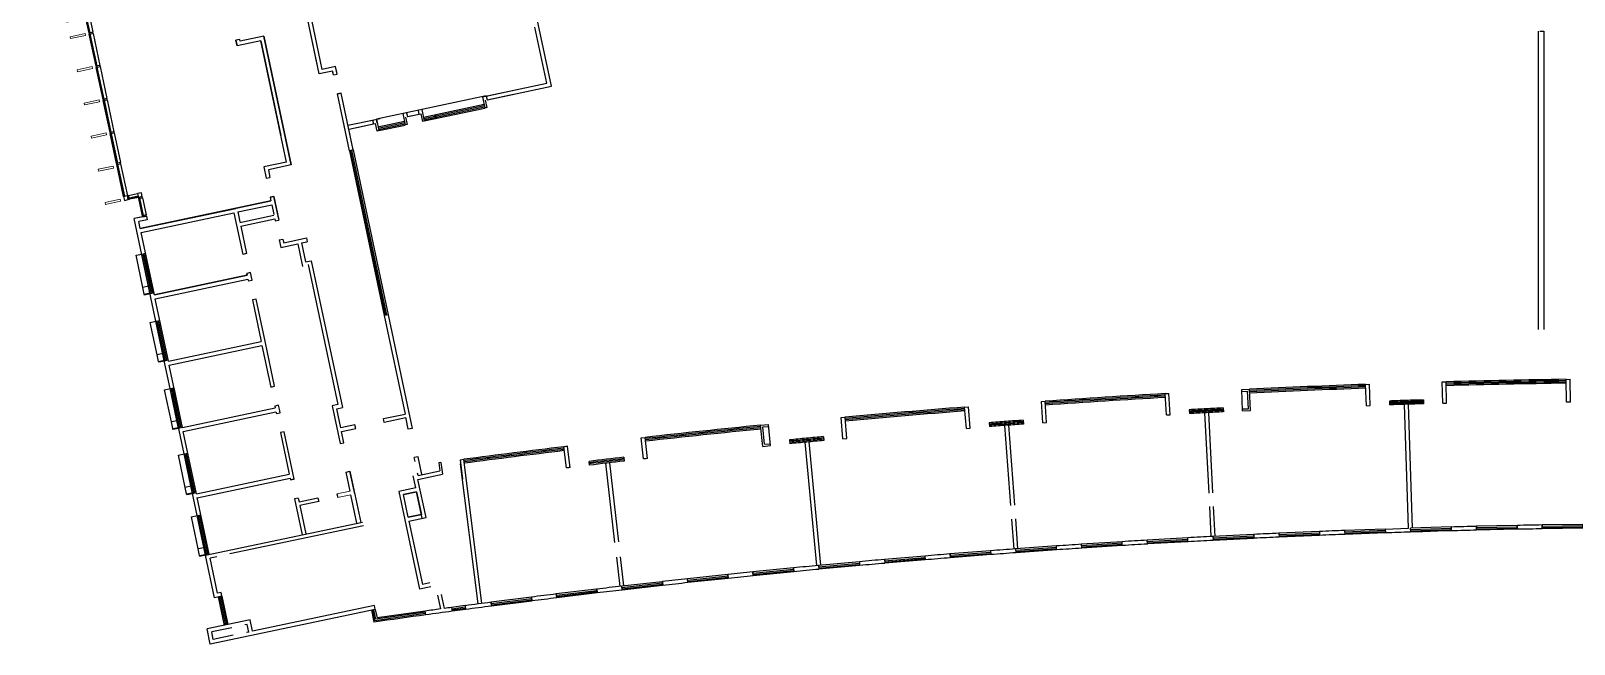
# Model space of a CAD drawing. Header units: millimetres. Extents: x -160790 to 7560, y -3558 to 89454.
# Drawn here: x -151698 to -71972, y -3558 to 28111 of the extents above; entities that cross this region are included whole.
import ezdxf

# ---------------------------------------------------------------- set-up
doc = ezdxf.new("R2010")
doc.units = ezdxf.units.MM
doc.header["$LTSCALE"] = 5
for name, color, linetype in [('A—墙体', 7, 'Continuous'), ('A—门窗', 135, 'Continuous'), ('E1-RI-3F$0$A-STUCCO', 152, 'Continuous')]:
    doc.layers.add(name, color=color, linetype=linetype)
doc.layers.add('E1-RI-3F$0$A-WALL', color=7, linetype='Continuous', lineweight=5)
doc.layers.add('E1-RI-3F$0$AUDIT_D_131110141545-10', color=7, linetype='Continuous', lineweight=5)
doc.layers.get('E1-RI-3F$0$A-STUCCO').off()

# ---------------------------------------------------------------- blocks, each defined once
blk = doc.blocks.new('E1-RI-3F$0$ar2123')
at = {"layer": 'E1-RI-3F$0$A-WALL'}
for p, q in [((11694705, -6180386), (11693922, -6180552)), ((11693922, -6180552), (11693943, -6180650)), ((11693943, -6180650), (11694725, -6180484)), ((11694725, -6180484), (11694705, -6180386)), ((11695067, -6182098), (11694285, -6182264)), ((11694285, -6182264), (11694305, -6182362)), ((11694305, -6182362), (11695088, -6182196)), ((11695088, -6182196), (11695067, -6182098)), ((11695430, -6183811), (11694647, -6183976)), ((11694647, -6183976), (11694668, -6184074)), ((11694668, -6184074), (11695450, -6183908)), ((11695450, -6183908), (11695430, -6183811)), ((11695792, -6185523), (11695010, -6185688)), ((11695010, -6185688), (11695030, -6185786)), ((11695030, -6185786), (11695813, -6185620)), ((11695813, -6185620), (11695792, -6185523)), ((11696154, -6187235), (11695372, -6187400)), ((11695372, -6187400), (11695393, -6187498)), ((11695393, -6187498), (11696175, -6187332)), ((11696175, -6187332), (11696154, -6187235)), ((11696517, -6188947), (11695734, -6189112)), ((11695734, -6189112), (11695755, -6189210)), ((11695755, -6189210), (11696538, -6189045)), ((11696538, -6189045), (11696517, -6188947)), ((11696698, -6189803), (11695916, -6189968)), ((11695936, -6190066), (11696719, -6189901)), ((11696719, -6189901), (11696698, -6189803)), ((11695916, -6189968), (11695936, -6190066))]:
    blk.add_line(p, q, dxfattribs=at)
blk = doc.blocks.new('E1-RI-3F$0$$TCHSYS$WIN2D')
for p, q in [((-0.5, 0.5), (0.5, 0.5)), ((-0.5, 0.5), (-0.5, -0.5)), ((0.5, 0.5), (0.5, -0.5)), ((0.5, 0.167), (-0.5, 0.167)), ((0.5, -0.167), (-0.5, -0.167)), ((-0.5, -0.5), (0.5, -0.5))]:
    blk.add_line(p, q)
blk = doc.blocks.new('E1-RI-3F$0$窗3')
at = {"layer": 'A—门窗'}
for p, q in [((10161298, -8419202), (10161298, -8417102)), ((10161364, -8419202), (10161364, -8417102)), ((10161431, -8419202), (10161431, -8417102)), ((10161498, -8419202), (10161498, -8417102))]:
    blk.add_line(p, q, dxfattribs=at)
at = {"layer": 'A—门窗', "color": 8}
for points in [[(10161298, -8418802), (10160998, -8418802), (10160998, -8417102), (10161298, -8417102)], [(10160998, -8419152), (10160998, -8418802), (10160998, -8418802)], [(10161298, -8419202), (10160998, -8419202), (10160998, -8419152), (10161298, -8419152)]]:
    blk.add_lwpolyline(points, dxfattribs=at)
at = {"layer": 'E1-RI-3F$0$A-WALL'}
for p, q in [((10161298, -8417102), (10161498, -8417102)), ((10161298, -8419202), (10161498, -8419202))]:
    blk.add_line(p, q, dxfattribs=at)

msp = doc.modelspace()

# ---------------------------------------------------------------- linework, layer by layer
at = {"extrusion": (0, 0, -1)}
for p, q in [((-135047, 21963), (-135243, 21922)), ((-133245, 13452), (-133441, 13411))]:
    msp.add_line(p, q, dxfattribs=at)
for p, q in [((-137887, 3985), (-137845, 3790)), ((-111011, 504), (-110993, 305))]:
    msp.add_line(p, q)
at = {"layer": 'A—墙体'}
for p, q in [((-136901, 26375), (-137921, 31194)), ((-136797, 25886), (-137921, 31193)), ((-136643, 26123), (-137684, 31039)), ((-136747, 26612), (-137684, 31039)), ((-124807, 25256), (-125586, 28965)), ((-125044, 25410), (-125655, 28296)), ((-140907, 27674), (-141103, 27632)), ((-141041, 27339), (-141103, 27632)), ((-140907, 27674), (-141102, 27632)), ((-141102, 27632), (-141040, 27339)), ((-139817, 27598), (-141041, 27339)), ((-140886, 27576), (-140907, 27674)), ((-140886, 27576), (-140907, 27674)), ((-139663, 27835), (-140886, 27576)), ((-138492, 21339), (-139817, 27598)), ((-139817, 27598), (-138782, 22706)), ((-138255, 21185), (-139663, 27835)), ((-139663, 27833), (-138255, 21185)), ((-136113, 26031), (-136797, 25886)), ((-135958, 26268), (-136643, 26123)), ((-136071, 25835), (-136113, 26031)), ((-136113, 26031), (-136092, 25933)), ((-136072, 25835), (-135876, 25877)), ((-136071, 25835), (-135876, 25877)), ((-135897, 25975), (-135959, 26268)), ((-135876, 25877), (-135958, 26268)), ((-135864, 24857), (-135668, 24898)), ((-135669, 24898), (-135864, 24857)), ((-135243, 21922), (-135864, 24857)), ((-135047, 21963), (-135668, 24898)), ((-128175, 24751), (-133849, 23546)), ((-128370, 24707), (-125044, 25410)), ((-128175, 24747), (-126511, 25099)), ((-128175, 24748), (-128133, 24553)), ((-128133, 24551), (-126764, 24841)), ((-128109, 24557), (-124807, 25256)), ((-124847, 25453), (-124846, 25452)), ((-131697, 24002), (-131655, 23807)), ((-131599, 24023), (-131599, 24023)), ((-131501, 24044), (-131377, 23459)), ((-128370, 24707), (-128247, 24126)), ((-128149, 24147), (-128247, 24126)), ((-128231, 24532), (-128149, 24147)), ((-135316, 23235), (-133960, 23522)), ((-135275, 23040), (-133905, 23330)), ((-135275, 23040), (-133918, 23327)), ((-135275, 23040), (-134859, 23128)), ((-134859, 23128), (-134003, 23309)), ((-134803, 23344), (-133653, 23587)), ((-134045, 23504), (-134003, 23309)), ((-133905, 23330), (-133822, 22938)), ((-133849, 23546), (-133725, 22959)), ((-133808, 23350), (-133849, 23546)), ((-132479, 23836), (-132355, 23251)), ((-132381, 23857), (-132381, 23857)), ((-132257, 23272), (-132355, 23251)), ((-132340, 23661), (-132257, 23272)), ((-132284, 23878), (-132242, 23682)), ((-132242, 23682), (-131557, 23827)), ((-132218, 23687), (-131557, 23826)), ((-131557, 23827), (-131474, 23438)), ((-131377, 23459), (-131474, 23438)), ((-135047, 21963), (-135275, 23040)), ((-133726, 22959), (-133822, 22938)), ((-135243, 21922), (-135047, 21963)), ((-135243, 21922), (-135047, 21963)), ((-138492, 21339), (-139666, 21090)), ((-139666, 21090), (-139542, 20501)), ((-138255, 21185), (-139429, 20936)), ((-139429, 20936), (-139346, 20542)), ((-139542, 20501), (-139346, 20542)), ((-146043, 17898), (-139293, 19327)), ((-139293, 19327), (-146043, 17898)), ((-139335, 19523), (-139139, 19564)), ((-139139, 19564), (-139335, 19522)), ((-139335, 19523), (-139293, 19327)), ((-139335, 19522), (-139293, 19327)), ((-139139, 19564), (-138880, 18341)), ((-138888, 18379), (-139139, 19564)), ((-145927, 18505), (-146358, 18414)), ((-145731, 18547), (-146357, 18414)), ((-145494, 14334), (-146357, 18414)), ((-145690, 18351), (-146120, 18260)), ((-146044, 17898), (-141108, 18943)), ((-146002, 17702), (-141208, 18717)), ((-146002, 17702), (-141208, 18717)), ((-145731, 18547), (-145690, 18351)), ((-141208, 18717), (-140753, 16565)), ((-141013, 18758), (-139252, 19131)), ((-141013, 18758), (-140907, 18258)), ((-140899, 18220), (-139138, 18593)), ((-140857, 18025), (-139097, 18397)), ((-139252, 19131), (-139146, 18631)), ((-139096, 18397), (-139076, 18300)), ((-139076, 18300), (-138880, 18341)), ((-146044, 17898), (-146120, 18260)), ((-145319, 14474), (-146002, 17702)), ((-140857, 18025), (-140557, 16606)), ((-138869, 17321), (-138673, 17363)), ((-138869, 17321), (-138786, 16930)), ((-138786, 16930), (-137905, 17116)), ((-138673, 17363), (-138632, 17167)), ((-138632, 17167), (-137458, 17416)), ((-137905, 17116), (-137657, 15942)), ((-137710, 17158), (-137416, 17220)), ((-137710, 17158), (-137503, 16179)), ((-137458, 17416), (-137416, 17220)), ((-140557, 16606), (-140753, 16565)), ((-137503, 16179), (-137209, 16242)), ((-137371, 16043), (-135841, 8814)), ((-137209, 16242), (-135604, 8660)), ((-140525, 15489), (-145319, 14474)), ((-145319, 14474), (-140525, 15489)), ((-145277, 14278), (-140484, 15293)), ((-145277, 14278), (-140484, 15293)), ((-140350, 15628), (-140545, 15586)), ((-140350, 15628), (-140545, 15586)), ((-140525, 15489), (-140545, 15586)), ((-140545, 15586), (-140525, 15489)), ((-140484, 15293), (-140463, 15195)), ((-140483, 15293), (-140463, 15195)), ((-140463, 15195), (-140267, 15236)), ((-140267, 15236), (-140350, 15628)), ((-145319, 14474), (-145339, 14572)), ((-144769, 10910), (-145494, 14334)), ((-144594, 11050), (-145277, 14278)), ((-140060, 14258), (-140256, 14217)), ((-140256, 14217), (-139800, 12064)), ((-139584, 12008), (-140060, 14258)), ((-133319, 13436), (-133441, 13411)), ((-133441, 13411), (-132364, 8323)), ((-133245, 13452), (-132003, 7582)), ((-144594, 11050), (-139800, 12064)), ((-139107, 9758), (-139584, 12008)), ((-144552, 10854), (-139759, 11869)), ((-139759, 11869), (-139303, 9716)), ((-144044, 7486), (-144769, 10910)), ((-143869, 7626), (-144552, 10854)), ((-139303, 9716), (-139107, 9758)), ((-89143, 9585), (-88743, 9604)), ((-89097, 8486), (-89143, 9585)), ((-88697, 8505), (-88743, 9604)), ((-82749, 9855), (-82549, 9862)), ((-82703, 8756), (-82749, 9855)), ((-82503, 8763), (-82549, 9862)), ((-78781, 9980), (-78581, 9986)), ((-78758, 8881), (-78781, 9980)), ((-78558, 8886), (-78581, 9986)), ((-72383, 10116), (-72183, 10119)), ((-72358, 8936), (-72383, 10116)), ((-72158, 8939), (-72183, 10119)), ((-138900, 8779), (-139096, 8738)), ((-138859, 8584), (-138900, 8779)), ((-135841, 8814), (-136134, 8752)), ((-99494, 8973), (-99294, 8987)), ((-99425, 7875), (-99494, 8973)), ((-99226, 7889), (-99294, 8987)), ((-93106, 9376), (-92907, 9388)), ((-93038, 8279), (-93106, 9376)), ((-92838, 8290), (-92907, 9388)), ((-89138, 9485), (-88839, 9500)), ((-88801, 8601), (-88839, 9500)), ((-80529, 2426), (-80731, 8822)), ((-80329, 2432), (-80531, 8828)), ((-78758, 8881), (-78558, 8886)), ((-143869, 7626), (-139075, 8640)), ((-143828, 7430), (-139034, 8445)), ((-139096, 8738), (-139075, 8640)), ((-139034, 8445), (-139013, 8347)), ((-139013, 8347), (-138817, 8388)), ((-138817, 8388), (-138859, 8584)), ((-136134, 8752), (-135720, 6795)), ((-135897, 8598), (-135604, 8660)), ((-135690, 7619), (-135897, 8598)), ((-133488, 8085), (-132364, 8323)), ((-133447, 7890), (-133488, 8085)), ((-132323, 8128), (-133447, 7890)), ((-132313, 8079), (-132323, 8128)), ((-132199, 7541), (-132313, 8079)), ((-109838, 8143), (-109639, 8161)), ((-109743, 7048), (-109838, 8143)), ((-109544, 7066), (-109639, 8161)), ((-103461, 8681), (-103261, 8696)), ((-103365, 7585), (-103461, 8681)), ((-103166, 7600), (-103261, 8696)), ((-93038, 8279), (-92838, 8290)), ((-91068, 8386), (-90850, 4243)), ((-90868, 8397), (-90650, 4253)), ((-89102, 8586), (-88801, 8601)), ((-89097, 8486), (-88697, 8505)), ((-82703, 8756), (-82503, 8763)), ((-143319, 4062), (-144044, 7486)), ((-143145, 4207), (-143828, 7430)), ((-138610, 7410), (-138806, 7369)), ((-138806, 7369), (-138350, 5216)), ((-138093, 4964), (-138610, 7410)), ((-134956, 7775), (-135690, 7619)), ((-135651, 7423), (-134914, 7579)), ((-135527, 6836), (-135651, 7423)), ((-134914, 7579), (-134956, 7775)), ((-132003, 7582), (-132199, 7541)), ((-113996, 7748), (-113598, 7788)), ((-113882, 6654), (-113996, 7748)), ((-113886, 7659), (-113588, 7688)), ((-113792, 6764), (-113886, 7659)), ((-113483, 6694), (-113598, 7788)), ((-103365, 7585), (-103166, 7600)), ((-101393, 7734), (-101089, 3596)), ((-101194, 7749), (-100890, 3611)), ((-99425, 7875), (-99226, 7889)), ((-135720, 6795), (-135527, 6836)), ((-124031, 5541), (-124168, 6632)), ((-123832, 5565), (-123969, 6656)), ((-120162, 7097), (-119963, 7119)), ((-120047, 6003), (-120162, 7097)), ((-119849, 6025), (-119963, 7119)), ((-113882, 6654), (-113483, 6694)), ((-113792, 6764), (-113493, 6793)), ((-111713, 6865), (-111110, 494)), ((-111514, 6884), (-110911, 513)), ((-109743, 7048), (-109544, 7066)), ((-131692, 6115), (-131888, 6073)), ((-131845, 5870), (-131888, 6073)), ((-131498, 5196), (-131692, 6115)), ((-130516, 5829), (-130614, 5808)), ((-130614, 5808), (-130563, 5394)), ((-130516, 5829), (-130440, 5216)), ((-129525, 5959), (-129327, 5985)), ((-129525, 5959), (-129401, 4967)), ((-128591, -1483), (-129501, 5761)), ((-128393, -1457), (-129327, 5985)), ((-122011, 5779), (-121540, 1694)), ((-121812, 5802), (-121341, 1717)), ((-143144, 4201), (-138350, 5216)), ((-143103, 4005), (-138309, 5020)), ((-138309, 5020), (-138288, 4923)), ((-138097, 4963), (-138293, 4922)), ((-138288, 4923), (-138093, 4964)), ((-135411, 5327), (-135215, 5369)), ((-135411, 5327), (-135217, 5369)), ((-135205, 4349), (-135411, 5327)), ((-135205, 4349), (-135411, 5327)), ((-135217, 5369), (-134657, 2727)), ((-134968, 4195), (-135215, 5369)), ((-131811, 4505), (-131944, 5131)), ((-131694, 5155), (-131718, 5272)), ((-131701, 4949), (-130440, 5216)), ((-131284, 2982), (-131701, 4949)), ((-131694, 5155), (-130563, 5394)), ((-129413, 5066), (-129413, 5066)), ((-142679, 1038), (-143319, 4062)), ((-142483, 1080), (-143104, 4011)), ((-137845, 3790), (-136866, 3997)), ((-136866, 3997), (-136824, 3801)), ((-136866, 3997), (-136866, 3997)), ((-135887, 4205), (-135846, 4009)), ((-134854, 2685), (-135163, 4153)), ((-131811, 4505), (-132692, 4319)), ((-132692, 4319), (-131625, -720)), ((-131770, 4309), (-132455, 4164)), ((-131480, 2941), (-131770, 4309)), ((-137887, 3985), (-138081, 3944)), ((-137886, 3985), (-138081, 3944)), ((-138081, 3944), (-137688, 2089)), ((-138081, 3944), (-137688, 2089)), ((-137887, 3985), (-137845, 3790)), ((-136824, 3802), (-137802, 3594)), ((-137802, 3594), (-137492, 2130)), ((-137802, 3594), (-137492, 2130)), ((-90813, 3542), (-90732, 1996)), ((-90614, 3552), (-90533, 2007)), ((-142677, 1029), (-134557, 2748)), ((-142677, 1029), (-134557, 2748)), ((-134516, 2552), (-141418, 1099)), ((-134516, 2552), (-141418, 1099)), ((-132206, 2991), (-131521, 3136)), ((-132165, 2796), (-131284, 2982)), ((-132165, 2796), (-131740, 789)), ((-101038, 2896), (-100924, 1352)), ((-100838, 2910), (-100725, 1367)), ((-81729, 2387), (-80529, 2430)), ((-78318, 2491), (-78316, 2291)), ((-77019, 2524), (-77016, 2324)), ((-74919, 2571), (-74917, 2371)), ((-73619, 2596), (-73617, 2396)), ((-97410, 1398), (-97421, 1598)), ((-95314, 1533), (-95325, 1733)), ((-94017, 1612), (-94027, 1811)), ((-91920, 1732), (-91931, 1932)), ((-90633, 2001), (-90622, 1802)), ((-88523, 2107), (-88517, 1907)), ((-87224, 2168), (-87218, 1968)), ((-83827, 2310), (-83821, 2111)), ((-81729, 2387), (-81722, 2187)), ((-142216, -1163), (-142677, 1029)), ((-142216, -1163), (-142677, 1029)), ((-142096, 957), (-142442, 884)), ((-142096, 957), (-142442, 884)), ((-142061, -926), (-142442, 884)), ((-142061, -926), (-142442, 884)), ((-121451, 924), (-121277, -578)), ((-121252, 947), (-121079, -555)), ((-105510, 993), (-105495, 793)), ((-104214, 1099), (-104200, 899)), ((-102121, 1263), (-102106, 1063)), ((-100824, 1360), (-100810, 1160)), ((-98707, 1310), (-98718, 1510)), ((-131740, 789), (-131471, -483)), ((-115688, 38), (-115669, -161)), ((-114395, 172), (-114376, -28)), ((-112305, 379), (-112286, 180)), ((-108898, 699), (-108883, 499)), ((-131038, -595), (-131625, -720)), ((-131080, -400), (-131471, -483)), ((-122468, -717), (-122445, -916)), ((-121177, -566), (-121154, -765)), ((-119069, -326), (-119050, -526)), ((-117756, -383), (-117776, -184)), ((-141827, -1081), (-142216, -1163)), ((-141827, -1081), (-142216, -1163)), ((-141868, -886), (-142061, -926)), ((-141868, -886), (-142061, -926)), ((-141827, -1081), (-141868, -886)), ((-141827, -1081), (-141868, -886)), ((-133949, -1570), (-140242, -2894)), ((-133949, -1570), (-140242, -2894)), ((-133908, -1765), (-133949, -1570)), ((-133908, -1765), (-133949, -1570)), ((-130690, -1033), (-130540, -1743)), ((-130494, -991), (-130341, -1716)), ((-129265, -1572), (-129242, -1770)), ((-127926, -1396), (-127903, -1594)), ((-125843, -1129), (-125820, -1328)), ((-124553, -969), (-124530, -1168)), ((-140365, -2307), (-142592, -2775)), ((-140365, -2307), (-142592, -2775)), ((-133908, -1765), (-142427, -3558)), ((-133908, -1765), (-142427, -3558)), ((-140242, -2894), (-140365, -2307)), ((-140242, -2894), (-140365, -2307)), ((-131294, -2047), (-131320, -1849)), ((-129959, -1664), (-129936, -1863)), ((-142427, -3558), (-142592, -2775)), ((-142427, -3558), (-142592, -2775)), ((-141324, -2713), (-142355, -2930)), ((-141324, -2713), (-142355, -2930)), ((-142272, -3321), (-142355, -2930)), ((-142272, -3321), (-142355, -2930)), ((-141241, -3104), (-142272, -3321)), ((-141241, -3104), (-142272, -3321)), ((-140520, -2544), (-140646, -2570)), ((-140520, -2544), (-140646, -2570)), ((-140438, -2935), (-140563, -2962)), ((-140438, -2935), (-140563, -2962)), ((-140438, -2935), (-140520, -2544)), ((-140438, -2935), (-140520, -2544))]:
    msp.add_line(p, q, dxfattribs=at)
msp.add_lwpolyline([(-131521, 3136), (-132206, 2991), (-132455, 4164), (-131770, 4309)], close=True, dxfattribs=at)
for centre, radius, start, end in [((-65788, -485020), 494000, 90.73881, 90.762), ((-65090, -484930), 495100, 96.83003, 96.85317), ((-65090, -484930), 494000, 96.36421, 96.38741), ((-65090, -484930), 494000, 96.82931, 96.8525), ((-65127, -484416), 487085, 91.39889, 91.55183), ((-65127, -484416), 487085, 90.99893, 91.15185), ((-65127, -484416), 486885, 90.99893, 91.15185), ((-65127, -484416), 487085, 93.80143, 93.95437), ((-65127, -484416), 487085, 93.40147, 93.55439), ((-65127, -484416), 486885, 93.40163, 93.55462), ((-65127, -484416), 487085, 93.00156, 93.15444), ((-65127, -484416), 486885, 93.00155, 93.1545), ((-65127, -484416), 487085, 92.60016, 92.7531), ((-65127, -484416), 486885, 92.60049, 92.75349), ((-65127, -484416), 487085, 92.2002, 92.35312), ((-65127, -484416), 486885, 92.20036, 92.35335), ((-65127, -484416), 486885, 91.80025, 91.95323), ((-65127, -484416), 486885, 91.67938, 91.80025), ((-65127, -484416), 486885, 91.39922, 91.55222), ((-65127, -484416), 487085, 95.00271, 95.15564), ((-65127, -484416), 487085, 94.60274, 94.75567), ((-65127, -484416), 486885, 94.60291, 94.75589), ((-65127, -484416), 487085, 94.2028, 94.35572), ((-65127, -484416), 486885, 94.2028, 94.35578), ((-65127, -484416), 486885, 93.80176, 93.95476), ((-65127, -484416), 487085, 95.80525, 95.95818), ((-65127, -484416), 487085, 95.40531, 95.55823), ((-65127, -484416), 486885, 95.40531, 95.55829), ((-65127, -484416), 486885, 95.00303, 95.15603), ((-65127, -484416), 487085, 96.60774, 96.76066), ((-65127, -484416), 486885, 96.60774, 96.76072), ((-65127, -484416), 487085, 96.20522, 96.35815), ((-65127, -484416), 486885, 96.20555, 96.35855), ((-65127, -484416), 486885, 95.80542, 95.95841), ((-65127, -484416), 487085, 97.40765, 97.56646), ((-65127, -484416), 486885, 97.40798, 97.56686), ((-65127, -484416), 487085, 97.00768, 97.16061), ((-65127, -484416), 486885, 97.00785, 97.16083), ((-65127, -484416), 487085, 97.71776, 97.81036), ((-65127, -484416), 486885, 97.64925, 97.8105), ((-65127, -484416), 487085, 97.64882, 97.69417)]:
    msp.add_arc(centre, radius, start, end, dxfattribs=at)
at = {"layer": 'A—门窗'}
for p, q in [((-148642, 28719), (-148498, 28039)), ((-148694, 27998), (-148837, 28678)), ((-148808, 28684), (-148664, 28004)), ((-148639, 28010), (-148783, 28690)), ((-148331, 26286), (-148681, 27939)), ((-148664, 28004), (-148639, 28010)), ((-148626, 27951), (-148651, 27946)), ((-148651, 27946), (-148301, 26292)), ((-148276, 26298), (-148626, 27951)), ((-148485, 27981), (-148135, 26327)), ((-73838, 28098), (-73838, 12693)), ((-73750, 28098), (-73538, 28098)), ((-73538, 28098), (-73538, 12698)), ((-147968, 24574), (-148318, 26227)), ((-148301, 26292), (-148276, 26298)), ((-148264, 26239), (-148289, 26234)), ((-148289, 26234), (-147939, 24580)), ((-147914, 24586), (-148264, 26239)), ((-148123, 26269), (-147773, 24615)), ((-147606, 22862), (-147956, 24515)), ((-147939, 24580), (-147914, 24586)), ((-147901, 24527), (-147926, 24522)), ((-147926, 24522), (-147576, 22868)), ((-147551, 22873), (-147901, 24527)), ((-147760, 24557), (-147410, 22903)), ((-131418, 23655), (-128288, 24322)), ((-131377, 23459), (-128247, 24126)), ((-130778, 23723), (-128275, 24256)), ((-130764, 23658), (-128261, 24191)), ((-133767, 23154), (-132396, 23445)), ((-133753, 23089), (-132382, 23379)), ((-133739, 23024), (-132368, 23314)), ((-133726, 22959), (-132354, 23249)), ((-131404, 23590), (-130837, 23710)), ((-131390, 23524), (-130823, 23645)), ((-130851, 23776), (-130809, 23580)), ((-130792, 23788), (-130751, 23593)), ((-147268, 21267), (-147593, 22803)), ((-147576, 22868), (-147551, 22873)), ((-147539, 22815), (-147563, 22810)), ((-147563, 22810), (-147238, 21274)), ((-147213, 21279), (-147539, 22815)), ((-147398, 22845), (-147072, 21309)), ((-146906, 19555), (-147256, 21209)), ((-147238, 21274), (-147213, 21279)), ((-147201, 21220), (-147226, 21215)), ((-147226, 21215), (-146876, 19562)), ((-146851, 19567), (-147201, 21220)), ((-147060, 21250), (-146710, 19597)), ((-146710, 19597), (-146906, 19555)), ((-146906, 19555), (-146864, 19360)), ((-146876, 19562), (-146851, 19567)), ((-146864, 19360), (-146669, 19401)), ((-146651, 19609), (-146710, 19597)), ((-146710, 19597), (-146669, 19401)), ((-146669, 19401), (-146710, 19597)), ((-146669, 19401), (-146610, 19413)), ((-146651, 19609), (-146182, 19709)), ((-146610, 19413), (-146651, 19609)), ((-146152, 19568), (-146621, 19468)), ((-146621, 19468), (-146616, 19443)), ((-146616, 19443), (-146146, 19543)), ((-146140, 19513), (-146610, 19413)), ((-146146, 19543), (-146152, 19568)), ((-145944, 19554), (-146140, 19513)), ((-146140, 19513), (-146128, 19454)), ((-146128, 19454), (-145932, 19496)), ((-145939, 18564), (-146128, 19454)), ((-146073, 19466), (-146098, 19461)), ((-146098, 19461), (-145909, 18570)), ((-145884, 18575), (-146073, 19466)), ((-145932, 19496), (-145944, 19554)), ((-145932, 19496), (-145744, 18605)), ((-145909, 18570), (-145884, 18575)), ((-81511, 8997), (-81505, 8797)), ((-79762, 9052), (-79756, 8852)), ((-100435, 8004), (-100421, 7805)), ((-91852, 8545), (-91841, 8345)), ((-90104, 8636), (-90094, 8437)), ((-102186, 7876), (-102171, 7676)), ((-112509, 6990), (-112490, 6790)), ((-110756, 7155), (-110738, 6956)), ((-122840, 5683), (-122864, 5881)), ((-121062, 6090), (-121039, 5891)), ((-108898, 699), (-111011, 504)), ((-111011, 504), (-110992, 305)), ((-111005, 437), (-108892, 628)), ((-110999, 371), (-108888, 562)), ((-108883, 499), (-110993, 305)), ((-108898, 699), (-108883, 499)), ((-142023, -1122), (-141712, -2589)), ((-142023, -1122), (-141712, -2589)), ((-141957, -1108), (-141647, -2575)), ((-141957, -1108), (-141647, -2575)), ((-141892, -1094), (-141582, -2562)), ((-141892, -1094), (-141582, -2562)), ((-141827, -1080), (-141516, -2548)), ((-141827, -1080), (-141516, -2548)), ((-129265, -1572), (-129959, -1663)), ((-134104, -1807), (-133973, -2422)), ((-133921, -2347), (-134039, -1793)), ((-133869, -2273), (-133973, -1779)), ((-131303, -1977), (-133921, -2347)), ((-133908, -1765), (-133816, -2202)), ((-131312, -1911), (-133869, -2273)), ((-131320, -1849), (-133816, -2202)), ((-131294, -2047), (-131320, -1849)), ((-129951, -1729), (-129257, -1638)), ((-129944, -1795), (-129250, -1704)), ((-129242, -1770), (-129936, -1861))]:
    msp.add_line(p, q, dxfattribs=at)
at = {"layer": 'A—门窗', "extrusion": (0, 0, -1)}
for p, q in [((-148498, 28039), (-148693, 27998)), ((-148693, 27998), (-148681, 27939)), ((-148681, 27939), (-148485, 27981)), ((-148485, 27981), (-148498, 28039)), ((-148135, 26327), (-148331, 26286)), ((-148123, 26269), (-148135, 26327)), ((-148331, 26286), (-148318, 26227)), ((-148318, 26227), (-148123, 26269)), ((-147773, 24615), (-147968, 24574)), ((-147968, 24574), (-147956, 24515)), ((-147956, 24515), (-147760, 24557)), ((-147760, 24557), (-147773, 24615)), ((-147410, 22903), (-147606, 22862)), ((-147606, 22862), (-147594, 22803)), ((-147593, 22803), (-147398, 22845)), ((-147398, 22845), (-147410, 22903)), ((-135243, 21922), (-133441, 13411)), ((-133376, 13424), (-135178, 21936)), ((-133311, 13438), (-135112, 21950)), ((-135047, 21963), (-133245, 13452)), ((-147073, 21309), (-147268, 21267)), ((-147268, 21267), (-147256, 21209)), ((-147256, 21209), (-147060, 21250)), ((-147060, 21250), (-147073, 21309)), ((-145986, 19750), (-146182, 19709)), ((-146182, 19709), (-146140, 19513)), ((-146140, 19513), (-145944, 19555)), ((-145944, 19555), (-145986, 19750)), ((-145744, 18605), (-145939, 18564)), ((-145939, 18564), (-145927, 18505)), ((-145927, 18505), (-145731, 18547)), ((-145731, 18547), (-145744, 18605))]:
    msp.add_line(p, q, dxfattribs=at)
at = {"layer": 'A—门窗'}
for centre, radius, start, end in [((-65090, -484930), 495100, 92.04405, 92.73841), ((-65090, -484930), 495033, 92.04401, 92.73846), ((-65090, -484930), 494967, 92.04396, 92.7385), ((-65090, -484930), 494900, 92.04391, 92.73855), ((-65090, -484930), 495100, 90.84405, 91.56156), ((-65090, -484930), 495033, 90.84401, 91.56161), ((-65090, -484930), 494967, 90.84396, 91.56165), ((-65090, -484930), 494900, 90.84391, 91.5617), ((-65090, -484930), 495100, 93.24401, 93.96152), ((-65090, -484930), 495033, 93.24397, 93.96157), ((-65090, -484930), 494967, 93.24392, 93.96162), ((-65090, -484930), 494900, 93.24388, 93.96167), ((-65090, -484930), 494200, 91.8028, 91.90425), ((-65090, -484930), 494133, 91.8028, 91.90425), ((-65090, -484930), 494067, 91.8028, 91.90425), ((-65090, -484930), 494000, 91.8028, 91.90425), ((-65090, -484930), 494200, 91.70136, 91.8028), ((-65090, -484930), 494133, 91.70136, 91.8028), ((-65090, -484930), 494067, 91.70136, 91.8028), ((-65090, -484930), 494000, 91.70136, 91.8028), ((-65090, -484930), 495100, 94.44497, 95.16247), ((-65090, -484930), 495033, 94.4449, 95.1625), ((-65090, -484930), 494967, 94.44483, 95.16253), ((-65090, -484930), 494900, 94.44476, 95.16256), ((-65090, -484930), 494200, 94.10136, 94.20281), ((-65090, -484930), 494200, 93.00281, 93.10425), ((-65090, -484930), 494133, 93.00281, 93.10425), ((-65090, -484930), 494067, 93.00281, 93.10425), ((-65090, -484930), 494000, 93.00281, 93.10425), ((-65090, -484930), 494200, 92.90136, 93.00281), ((-65090, -484930), 494133, 92.90136, 93.00281), ((-65090, -484930), 494067, 92.90136, 93.00281), ((-65090, -484930), 494000, 92.90136, 93.00281), ((-65090, -484930), 495100, 95.669, 96.36336), ((-65090, -484930), 495033, 95.66896, 96.36341), ((-65090, -484930), 494967, 95.66892, 96.36346), ((-65090, -484930), 494900, 95.66888, 96.36352), ((-65090, -484930), 494200, 94.20281, 94.30488), ((-65090, -484930), 494133, 94.20281, 94.30488), ((-65090, -484930), 494067, 94.20281, 94.30488), ((-65090, -484930), 494000, 94.20281, 94.30488), ((-65090, -484930), 494133, 94.10136, 94.20281), ((-65090, -484930), 494067, 94.10136, 94.20281), ((-65090, -484930), 494000, 94.10136, 94.20281), ((-65090, -484930), 495100, 96.85317, 97.45495), ((-65090, -484930), 495033, 96.85313, 97.45495), ((-65090, -484930), 494967, 96.85309, 97.45507), ((-65090, -484930), 494900, 96.85305, 97.45507), ((-65090, -484930), 494200, 95.404, 95.5061), ((-65090, -484930), 494133, 95.404, 95.5061), ((-65090, -484930), 494067, 95.404, 95.5061), ((-65090, -484930), 494000, 95.404, 95.5061), ((-65090, -484930), 494200, 95.30199, 95.404), ((-65090, -484930), 494133, 95.30199, 95.404), ((-65090, -484930), 494067, 95.30199, 95.404), ((-65090, -484930), 494000, 95.30199, 95.404), ((-65090, -484930), 494200, 96.5032, 96.71348), ((-65090, -484930), 494130, 96.5032, 96.71348), ((-65090, -484930), 494070, 96.5032, 96.71348), ((-65090, -484930), 494000, 96.5032, 96.71348), ((-62985, -499570), 502190, 97.81776, 98.12647)]:
    msp.add_arc(centre, radius, start, end, dxfattribs=at)
at = {"layer": 'E1-RI-3F$0$AUDIT_D_131110141545-10'}
for p, q in [((-131888, 6073), (-131692, 6115)), ((-136870, 3996), (-137845, 3790)), ((-135205, 4349), (-135887, 4204)), ((-135163, 4153), (-135851, 4008)), ((-138081, 3944), (-138060, 3847))]:
    msp.add_line(p, q, dxfattribs=at)

# ---------------------------------------------------------------- block references
at = {"layer": 'A—墙体', "rotation": 11.95264847858502}
for p in [(-11830170, 6146759), (-11829435, 6143286), (-11828699, 6139813), (-11827985, 6136437), (-11827312, 6133258)]:
    msp.add_blockref('E1-RI-3F$0$窗3', p, dxfattribs=at)
at = {"layer": 'A—门窗'}
for p, xscale, yscale, zscale, rotation in [((-79369, 2362), 2100, 200, 2100, 181.5558202144665), ((-75967, 2448), 2100, 200.0000000000011, 2100, 181.1996159351624), ((-72568, 2512), 2099.999999999981, 199.9999999999985, 2099.999999999981, 180.843411655858), ((-96369, 1567), 2100.000000000019, 200, 2100.000000000019, 183.6021592862838), ((-92974, 1772), 2100, 200, 2100, 183.2459535793509), ((-89578, 1952), -2100, 200, 2100, 2.757090742503585), ((-86171, 2115), -2100, 199.9999999999999, 2100, 2.400886183105832), ((-82774, 2249), -2100, 200.0000000000001, 2100, 2.044681623708395), ((-106548, 802), -2100, 200, 2100, 4.804027329691766), ((-103161, 1082), -2100, 200, 2100, 4.44752530017755), ((-99762, 1337), 2100.000000000018, 200.0000000000015, 2100.000000000018, 183.9583649932173), ((-116722, -173), 2100, 199.9999999999996, 2100, 186.0064970599036), ((-113340, 178), 2100, 200.0000000000018, 2100, 185.6499905095725), ((-123499, -939), 2099.999999999997, 199.9999999999998, 2099.999999999997, 186.8263985649873), ((-120122, -549), 2100, 200, 2100, 186.3630036102351), ((-126872, -1364), 2100, 200, 2100, 187.1568343988728)]:
    msp.add_blockref('E1-RI-3F$0$$TCHSYS$WIN2D', p, dxfattribs=dict(at, xscale=xscale, yscale=yscale, zscale=zscale, rotation=rotation))
at = {"layer": 'E1-RI-3F$0$A-STUCCO', "xscale": -1, "rotation": 203.9052969510813}
msp.add_blockref('E1-RI-3F$0$ar2123', (-8334098, -10369893), dxfattribs=at)

doc.saveas('drawing.dxf')
